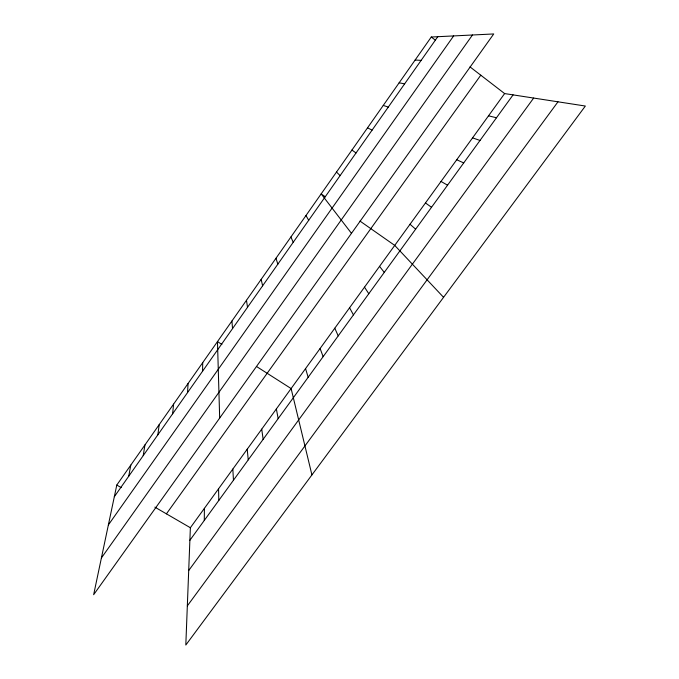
<?xml version="1.0" encoding="UTF-8"?>
<svg xmlns="http://www.w3.org/2000/svg" width="679" height="679" viewBox="0 0 679 679"><rect width="100%" height="100%" fill="white"/><g stroke="black" fill="none" stroke-linecap="round" stroke-linejoin="round"><path stroke-width="1.02" d="M204.286 520.437L204.404 508.342M202.546 371.252L202.724 362.628M504.624 93.575L190.366 527.736L185.808 645.05L585.349 106.034L504.624 93.575L470.012 66.898M187.523 392.623L188.091 383.465M172.627 413.808L173.586 404.124M157.859 434.806L159.209 424.613M143.227 455.626L144.95 444.923M128.713 476.268L130.809 465.073M116.788 485.052L93.651 594.702L493.735 33.95L431.275 37.022L116.788 485.052L121.193 487.607M114.318 496.731L437.785 36.7M108.368 524.935L453.648 35.919M101.4 557.96L472.474 34.994M166.423 513.842L480.783 75.191M189.882 540.289L513.086 94.882M188.703 570.547L533.66 98.056M187.336 605.872L557.985 101.816M415.124 60.024L421.141 60.38M399.125 82.821L404.642 83.84M488.515 115.829L496.485 117.764M383.253 105.423L388.295 107.087M472.55 137.888L480.028 140.443M456.721 159.76L463.723 162.918M367.526 127.83L372.092 130.13M441.027 181.446L447.554 185.197M154.846 507.128L190.366 527.736M221.889 344.423L217.475 341.605L219.673 418.069M256.467 366.465L291.113 388.558L311.924 474.91M325.283 196.774L321.159 193.888L351.476 233.338M360.006 221.091L394.728 245.399L443.565 297.317M351.943 150.042L356.034 152.97M425.461 202.945L431.521 207.282M431.275 37.022L435.383 40.188M410.031 224.265L415.633 229.179M336.487 172.059L340.12 175.598M379.553 266.363L384.272 272.406M364.504 287.158L368.79 293.744M305.966 215.532L308.707 220.276M349.583 307.774L353.436 314.895M334.781 328.22L338.218 335.867M290.909 236.996L293.209 242.318M320.106 348.497L323.128 356.662M275.971 258.275L277.847 264.165M305.55 368.604L308.164 377.286M261.16 279.366L262.612 285.825M276.361 408.936L278.169 418.629M246.477 300.288L247.512 307.298M261.729 429.153L263.138 439.338M247.215 449.192L248.234 459.87M231.912 321.031L232.549 328.594M232.829 469.07L233.457 480.231M218.562 488.787L218.808 500.423"/></g></svg>
